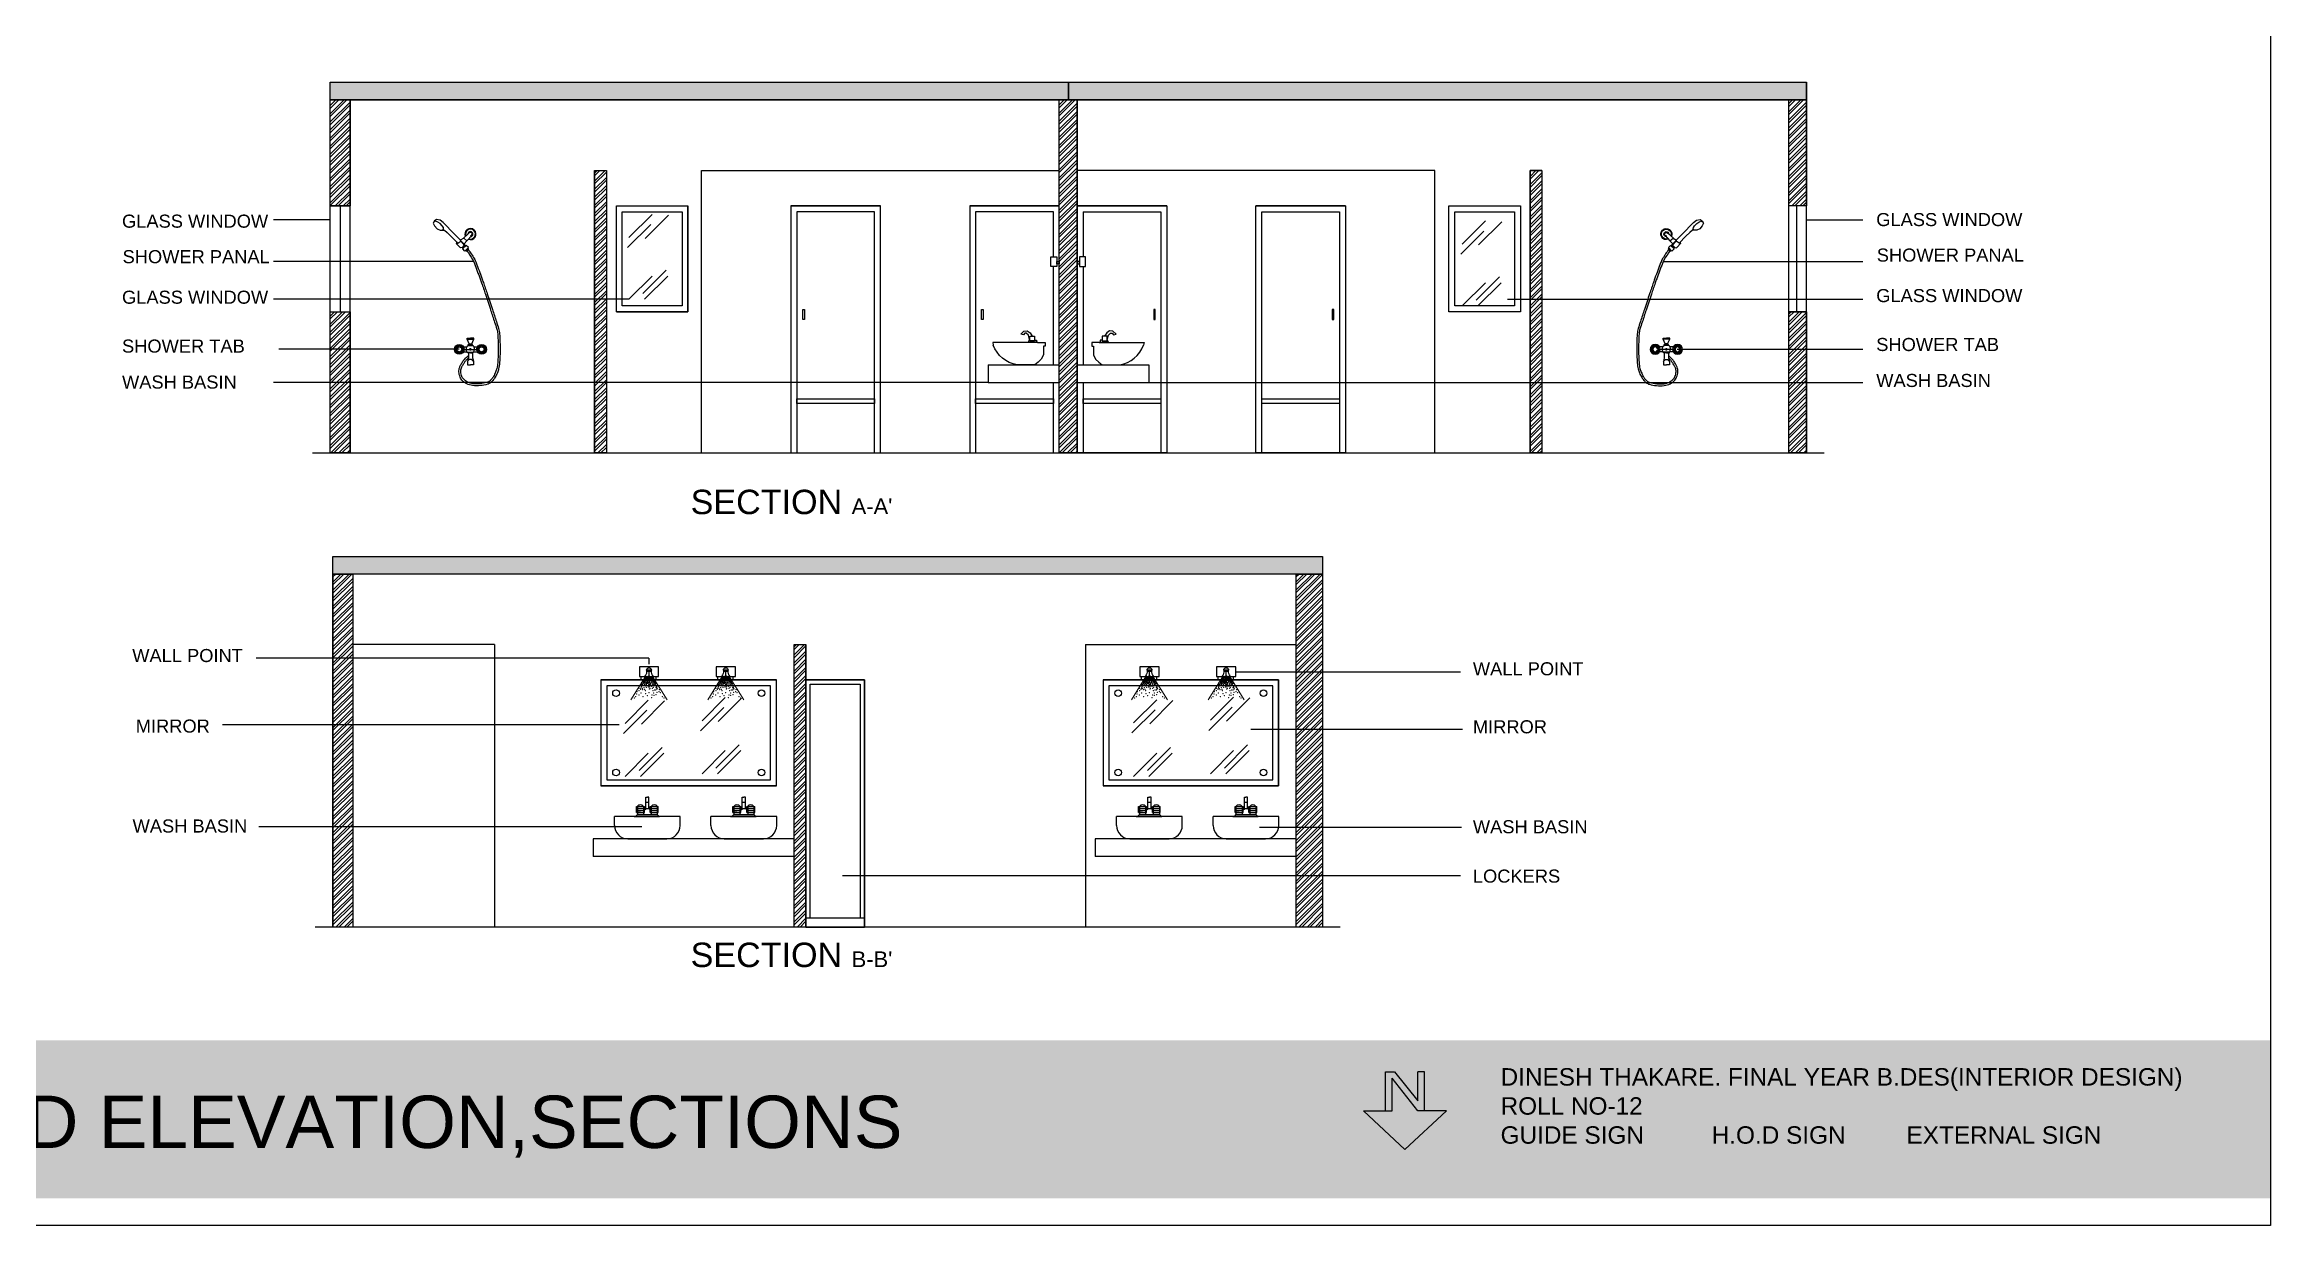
# Model space of a CAD drawing. Header units: millimetres. Extents: x 1521 to 3683, y 1649 to 3322.
# Drawn here: x 1768.16 to 1793.69, y 1649.44 to 1662.99 of the extents above; entities that cross this region are included whole.
import ezdxf

# ---------------------------------------------------------------- set-up
doc = ezdxf.new("R2010")
doc.units = ezdxf.units.MM
doc.header["$LTSCALE"] = 0.1
for name, color, linetype in [('2', 2, 'Continuous'), ('FURNITURE', 34, 'Continuous'), ('IRONMON-SS', 252, 'Continuous'), ('SANIT', 150, 'Continuous')]:
    doc.layers.add(name, color=color, linetype=linetype)
doc.layers.add('Flooring', color=8, linetype='Continuous', lineweight=9)
doc.layers.add('WALL', color=7, linetype='Continuous', lineweight=50)
doc.styles.add('ATTR', font='romans.shx', dxfattribs={"width": 0.8, "height": 2.52})
doc.styles.add('WORKING', font='ARIALN.TTF')
pattern_1 = [(45, (-60.985964, 87.90478), (-0.0464185847, 0.0464185847), []), (45, (-60.985964, 87.9376), (-0.0464185847, 0.0464185847), [])]
pattern_2 = [(45, (-56.355766, 98.95975), (-0.0464185847, 0.0464185847), []), (45, (-56.355766, 98.99257), (-0.0464185847, 0.0464185847), [])]
pattern_3 = [(50, (-56.35577, 98.95975), (0.23684007, -0.020720811), [0.024765, -0.272415]), (355, (-56.35577, 98.95975), (-0.045815674, 0.248373636), [0.019812, -0.217932]), (100.451, (-56.33603, 98.95802), (0.191025252, 0.227651694), [0.021047, -0.231517]), (46.1842, (-56.35577, 99.0258), (0.352402753, -0.054655026), [0.0371475, -0.4086225]), (96.6356, (-56.3264, 99.02124), (0.308625505, 0.321653223), [0.0315705, -0.3472755]), (351.184, (-56.35577, 99.0258), (0.30862599, 0.321652653), [0.029718, -0.326898]), (21, (-56.32275, 99.00928), (0.197099344, -0.132945174), [0.024765, -0.272415]), (326, (-56.32275, 99.00928), (0.080342637, 0.239444356), [0.019812, -0.217932]), (71.4514, (-56.30632, 98.9982), (0.277441438, 0.106499715), [0.021047, -0.231517]), (37.5, (-56.35577, 98.95975), (0.0040151842, 0.1099215505), [0, -0.2152904, 0, -0.221234, 0, -0.2187575]), (7.5, (-56.35577, 98.95975), (0.086865561, 0.130234747), [0, -0.1261364, 0, -0.2103374, 0, -0.0833755]), (327.5, (-56.4294, 98.95975), (0.1762677737, -0.0074473672), [0, -0.08255, 0, -0.257556, 0, -0.341757]), (317.5, (-56.46242, 98.95975), (0.192567936, 0.033054438), [0, -0.107315, 0, -0.1710436, 0, -0.242697])]

# ---------------------------------------------------------------- blocks, each defined once
blk = doc.blocks.new('A$C3F6A36EA')
h = blk.add_hatch(color=10)
h.set_gradient(color1=(22, 110, 12), color2=(129, 189, 10), tint=0.46)
h.paths.add_polyline_path([(-44.213, -3.153), (-3.313, -3.153), (-3.313, -4.965), (-44.213, -4.965)])
at = {"color": 0}
blk.add_lwpolyline([(-44.213, 22.5), (-3.313, 22.5), (-3.313, -5.276), (-44.213, -5.276)], close=True, dxfattribs=at)
at = {"insert": (-12.145, -3.471), "char_height": 0.2, "width": 22.63115, "attachment_point": 1}
blk.add_mtext('{\\f@Arial Unicode MS|b0|i0|c0|p34;\\C255;\\c16777215;DINESH THAKARE. FINAL YEAR B.DES(INTERIOR DESIGN)\\PROLL NO-12 \\PGUIDE SIGN          H.O.D SIGN         EXTERNAL SIGN}', dxfattribs=at)
blk = doc.blocks.new('SHOW-JET')
at = {"layer": 'IRONMON-SS'}
for p, q in [((-247, 1087), (-234, 1085)), ((-61, 960), (-243, 1147)), ((-234, 1085), (-213, 1068)), ((-213, 1068), (-182, 1036)), ((-182, 1036), (-126, 980)), ((-135, 988), (-139, 978)), ((-139, 978), (-126, 980)), ((-139, 978), (-110, 948)), ((-132, 990), (-135, 988)), ((-126, 980), (-102, 998)), ((-105, 942), (-110, 948)), ((-78, 1022), (-106, 1005)), ((-92, 945), (-105, 942)), ((-102, 998), (-74, 965)), ((-74, 965), (-92, 945)), ((-83, 939), (-91, 947)), ((-90, 939), (-90, 939)), ((-87, 935), (-58, 963)), ((-86, 942), (-65, 964)), ((-69, 917), (-86, 935)), ((-37, 1062), (-81, 1020)), ((-53, 999), (-78, 1022)), ((-76, 975), (-53, 999)), ((-69, 917), (-40, 946)), ((-62, 917), (-65, 921)), ((-62, 917), (-41, 938)), ((-40, 945), (-58, 963)), ((-55, 917), (-58, 921)), ((-55, 917), (-41, 931)), ((-14, 1044), (-53, 999)), ((-41, 938), (-44, 942)), ((-41, 931), (-44, 935)), ((-51, 205), (2, 205)), ((-80, 144), (-54, 144)), ((-80, 104), (-51, 104)), ((-74, 124), (26, 124)), ((-48, 100), (-1, 100)), ((-42, 155), (-7, 155)), ((-34, 169), (-14, 169)), ((-34, 163), (-14, 163)), ((2, 104), (31, 104)), ((5, 144), (31, 144))]:
    blk.add_line(p, q, dxfattribs=at)
for points in [[(-243, 1147), (-268, 1167), (-297, 1171), (-314, 1162), (-324, 1143), (-314, 1121), (-293, 1097), (-269, 1085), (-247, 1087), (-241, 1093), (-242, 1106), (-252, 1122), (-269, 1140), (-287, 1150), (-302, 1157), (-318, 1153), (-320, 1151)], [(-24, 95), (-48, 95), (-48, 100), (-52, 105), (-56, 114), (-57, 131), (-54, 144), (-50, 150), (-42, 155), (-42, 163), (-34, 163), (-34, 169), (-51, 205), (-51, 215), (-25, 215)], [(-24, 95), (-1, 95), (-1, 100), (3, 105), (7, 114), (8, 131), (5, 144), (1, 150), (-7, 155), (-7, 163), (-14, 163), (-14, 169), (2, 205), (2, 215), (-24, 215)], [(-41, 95), (-41, 55), (-45, 40), (-49, 25), (-49, 0), (-24, 0)], [(-7, 95), (-7, 55), (-3, 40), (0, 25), (0, 0), (-24, 0)]]:
    blk.add_lwpolyline(points, dxfattribs=at)
for points in [[(-42, 930, -0.020523), (6, 857, -0.045888), (22, 822, -0.001868), (68, 699, -0.006876), (80, 664, -0.000375), (111, 573, -0.000272), (153, 446, -0.00161), (185, 348, -0.002837), (203, 292, -0.059216), (211, 250, -0.017636), (215, 115, -0.01875), (211, 15, -0.039992), (203, -34, -0.038495), (193, -66, -0.031689), (175, -101, -0.043466), (158, -126, -0.048802), (139, -145, -0.103056), (113, -158, -0.042665), (56, -169, -0.059615), (-7, -168, -0.078758), (-54, -154, -0.083571), (-87, -131, -0.096517), (-107, -101, -0.087681), (-117, -58, -0.108744), (-111, -21, -0.028125), (-101, 1, -0.021093), (-85, 28, -0.038729), (-70, 46, -0.039095), (-41, 74, -0.029138)], [(-53, 919, -0.019951), (-7, 849, -0.045888), (8, 817, -0.001868), (54, 693, -0.006876), (66, 660, -0.000375), (97, 568, -0.000272), (139, 441, -0.00161), (171, 343, -0.002837), (189, 288, -0.059216), (196, 249, -0.017636), (200, 115, -0.01875), (196, 16, -0.039992), (189, -30, -0.038495), (179, -60, -0.031689), (162, -94, -0.043466), (147, -116, -0.048802), (130, -133, -0.103056), (109, -144, -0.042665), (54, -154, -0.059615), (-5, -153, -0.078758), (-48, -140, -0.083571), (-76, -120, -0.096517), (-93, -95, -0.087681), (-102, -57, -0.108744), (-97, -26, -0.028125), (-87, -6, -0.021093), (-72, 19, -0.038729), (-59, 36, -0.025863), (-42, 54)]]:
    blk.add_lwpolyline(points, format="xyb", dxfattribs=at)
for points in [[(-84, 124), (-99, 150), (-129, 150), (-144, 124), (-129, 98), (-99, 98)], [(96, 124), (81, 150), (51, 150), (36, 124), (51, 98), (81, 98)]]:
    blk.add_lwpolyline(points, close=True, dxfattribs=at)
for centre, radius in [((-114, 124), 40), ((-114, 124), 30), ((-114, 124), 20), ((66, 124), 40), ((66, 124), 30), ((66, 124), 20)]:
    blk.add_circle(centre, radius, dxfattribs=at)
for centre, radius, start, end in [((-24, 1054), 44.9, 248.2344, 204.9865), ((-24, 1054), 39.9, 250.7783, 202.5256), ((-24, 1054), 19.9, 270, 177.1736), ((-24, 1054), 14.9, 270, 147.7597), ((-24, 17), 25.7, 19.1352, 161.7313)]:
    blk.add_arc(centre, radius, start, end, dxfattribs=at)
at = {"layer": 'WALL'}
blk.add_point((-24, 124), dxfattribs=at)
blk = doc.blocks.new('A$C18D84F69')
at = {"layer": 'IRONMON-SS', "color": 0}
for points in [[(-18.7, 2.7), (-19.1, 2), (-20.6, 2), (-20.6, 0.1), (-12.8, 0.1)], [(-12.8, 0.1), (-13.8, 2.6), (-12.7, 6.9), (-10.7, 9), (-9.2, 8.9), (-7.9, 7.2), (-5.3, 7.8), (-8.4, 10.8), (-11.6, 11), (-14.4, 9.3), (-16.5, 5.9), (-16.6, 5.8)]]:
    blk.add_lwpolyline(points, dxfattribs=at)
for points in [[(-14.1, 1.3), (-14.1, 5.8), (-18.7, 5.8), (-18.7, 1.3)], [(-14.9, 0.3), (-14.9, 1.2), (-18, 1.2), (-18, 0.3)]]:
    blk.add_lwpolyline(points, close=True, dxfattribs=at)
at = {"layer": 'SANIT', "color": 0}
blk.add_line((-21.7, 0), (21.7, 0), dxfattribs=at)
for points in [[(-21.4, 0), (-28.9, 0), (-28.9, -3.8), (-27.2, -3.8), (-27.2, -12), (-25.1, -16.3), (-22.1, -19), (-18.8, -21.6), (-1.8, -21.6)], [(21.7, 0), (21.2, -2.6)]]:
    blk.add_lwpolyline(points, dxfattribs=at)
blk.add_arc((-6.8, 7.8), 29.9, 279.528, 339.5208, dxfattribs=at)
blk = doc.blocks.new('A$C5EA13CD6')
at = {"layer": 'IRONMON-SS'}
for p, q in [((-7.5, 0), (-9, -1.5)), ((-8.2, 1.5), (-8.2, 6)), ((-8.2, 6), (-2.2, 6)), ((-8.2, 4.5), (-2.2, 4.5)), ((-8.2, 3), (-2.2, 3)), ((-8.2, 1.5), (-2.2, 1.5)), ((-5.2, 1.5), (-8.2, 1.5)), ((-7.5, 6), (-7.5, 0)), ((-7.5, 0), (7.5, 0)), ((-2.9, 6), (-2.9, 0)), ((-2.2, 1.5), (-2.2, 6)), ((-1.2, 13.1), (0, 13.1)), ((-1.2, 4.3), (-1.2, 13.1)), ((-1.2, 9.3), (1.2, 9.3)), ((-1.2, 4.5), (1.2, 4.5)), ((1.2, 13.1), (0, 13.1)), ((1.2, 4.3), (1.2, 13.1)), ((2.2, 1.5), (2.2, 6)), ((2.2, 6), (8.2, 6)), ((2.2, 4.5), (8.2, 4.5)), ((2.2, 3), (8.2, 3)), ((2.2, 1.5), (8.2, 1.5)), ((2.9, 6), (2.9, 0)), ((7.5, 6), (7.5, 0)), ((7.5, 0), (9, -1.5)), ((8.2, 1.5), (8.2, 6)), ((-10, -1.5), (9.3, -1.5)), ((-10, -1.5), (9.3, -1.5))]:
    blk.add_line(p, q, dxfattribs=at)
for points in [[(-2.2, 3.5), (-1.1, 4.3)], [(2.2, 3.6), (1.2, 4.3)]]:
    blk.add_lwpolyline(points, dxfattribs=at)
for centre in [(-5.2, 4.2), (5.2, 4.2)]:
    blk.add_arc(centre, 2.93, 37.0016, 142.9984, dxfattribs=at)
at = {"layer": 'SANIT'}
for p, q in [((24.8, -1.5), (-24.8, -1.5)), ((-24.8, -8.4), (-24.8, -1.5)), ((24.8, -8.4), (24.8, -1.5)), ((-14.8, -18.4), (14.8, -18.4))]:
    blk.add_line(p, q, dxfattribs=at)
for centre, start, end in [((-14.8, -8.4), 180, 270), ((14.8, -8.4), 270, 0)]:
    blk.add_arc(centre, 10, start, end, dxfattribs=at)
blk = doc.blocks.new('BLITB12F')
for p, q in [((-1.5, 3), (-1.5, 3.5)), ((-1.5, 3.5), (1.5, 3.5)), ((1.5, 3), (-1.5, 3)), ((-0.5, 4.9091), (-0.5, 5.5)), ((0, 0), (0, 3)), ((0.5, 5.5), (0.5, 4.9091)), ((1.5, 3.5), (1.5, 3))]:
    blk.add_line(p, q)
blk.add_lwpolyline([(-6, -0.5), (-6, 5.5), (6, 5.5), (6, -0.5)], close=True)
for centre, radius, start, end in [((-5.1117, 2.5372), 3.6412, 315.8287, 7.301433), ((0, 3.5), 1.5, 0, 180), ((5.1117, 2.5372), 3.6412, 172.6986, 224.1713), ((-1.25, 1.25), 1.7678, 225, 315), ((1.25, 1.25), 1.7678, 225, 315)]:
    blk.add_arc(centre, radius, start, end)
at = {"style": 'ATTR', "width": 0.8, "flags": 9}
blk.add_attdef('ESTCODE', (0, 0), '', height=0.7, dxfattribs=at)
blk = doc.blocks.new('A$C41BB26E9')
at = {"layer": 'Flooring'}
for p, q in [((-0.339, -0.11), (-0.506, -0.377)), ((-0.339, -0.112), (-0.395, -0.257)), ((-0.26, -0.112), (-0.203, -0.257)), ((-0.259, -0.11), (-0.092, -0.377))]:
    blk.add_line(p, q, dxfattribs=at)
for p in [(-0.412, -0.248), (-0.409, -0.223), (-0.388, -0.21), (-0.386, -0.225), (-0.382, -0.179), (-0.382, -0.198), (-0.377, -0.245), (-0.373, -0.21), (-0.372, -0.168), (-0.367, -0.16), (-0.367, -0.213), (-0.366, -0.157), (-0.364, -0.174), (-0.364, -0.179), (-0.361, -0.173), (-0.36, -0.188), (-0.359, -0.147), (-0.357, -0.158), (-0.356, -0.24), (-0.355, -0.144), (-0.354, -0.168), (-0.354, -0.203), (-0.352, -0.16), (-0.35, -0.139), (-0.35, -0.181), (-0.349, -0.132), (-0.348, -0.125), (-0.348, -0.165), (-0.346, -0.123), (-0.346, -0.198), (-0.344, -0.126), (-0.344, -0.137), (-0.344, -0.153), (-0.343, -0.117), (-0.343, -0.122), (-0.343, -0.131), (-0.343, -0.144), (-0.343, -0.221), (-0.342, -0.116), (-0.342, -0.121), (-0.342, -0.152), (-0.342, -0.163), (-0.341, -0.121), (-0.341, -0.132), (-0.34, -0.119), (-0.34, -0.187), (-0.339, -0.112), (-0.339, -0.113), (-0.339, -0.116), (-0.338, -0.112), (-0.338, -0.117), (-0.337, -0.117), (-0.337, -0.129), (-0.336, -0.135), (-0.335, -0.124), (-0.335, -0.174), (-0.334, -0.111), (-0.334, -0.115), (-0.333, -0.126), (-0.333, -0.179), (-0.332, -0.112), (-0.332, -0.114), (-0.332, -0.157), (-0.331, -0.21), (-0.33, -0.118), (-0.33, -0.138), (-0.33, -0.201), (-0.33, -0.233), (-0.329, -0.111), (-0.329, -0.112), (-0.329, -0.115), (-0.329, -0.117), (-0.329, -0.125), (-0.329, -0.135), (-0.329, -0.143), (-0.329, -0.144), (-0.329, -0.173), (-0.328, -0.113), (-0.328, -0.116), (-0.328, -0.117), (-0.328, -0.118), (-0.328, -0.12), (-0.328, -0.143), (-0.328, -0.147), (-0.327, -0.111), (-0.327, -0.116), (-0.327, -0.12), (-0.327, -0.137), (-0.325, -0.112), (-0.325, -0.117), (-0.325, -0.126), (-0.325, -0.155), (-0.325, -0.156), (-0.325, -0.188), (-0.324, -0.122), (-0.324, -0.132), (-0.323, -0.111), (-0.323, -0.114), (-0.323, -0.185), (-0.323, -0.188), (-0.321, -0.114), (-0.32, -0.112), (-0.32, -0.113), (-0.32, -0.115), (-0.32, -0.118), (-0.32, -0.122), (-0.32, -0.214), (-0.319, -0.122), (-0.319, -0.164), (-0.318, -0.112), (-0.317, -0.151), (-0.317, -0.184), (-0.317, -0.19), (-0.316, -0.111), (-0.316, -0.116), (-0.316, -0.117), (-0.316, -0.121), (-0.315, -0.111), (-0.315, -0.114), (-0.315, -0.122), (-0.315, -0.127), (-0.315, -0.145), (-0.315, -0.164), (-0.314, -0.112), (-0.314, -0.12), (-0.314, -0.172), (-0.313, -0.111), (-0.313, -0.132), (-0.312, -0.113), (-0.311, -0.113), (-0.311, -0.137), (-0.311, -0.158), (-0.31, -0.112), (-0.31, -0.116), (-0.31, -0.117), (-0.31, -0.137), (-0.31, -0.146), (-0.31, -0.161), (-0.31, -0.177), (-0.309, -0.122), (-0.309, -0.188), (-0.308, -0.112), (-0.308, -0.116), (-0.308, -0.116), (-0.308, -0.134), (-0.307, -0.113), (-0.307, -0.13), (-0.307, -0.23), (-0.306, -0.111), (-0.306, -0.115), (-0.306, -0.119), (-0.306, -0.136), (-0.306, -0.145), (-0.305, -0.113), (-0.304, -0.112), (-0.304, -0.116), (-0.304, -0.121), (-0.304, -0.205), (-0.303, -0.117), (-0.303, -0.118), (-0.303, -0.126), (-0.302, -0.125), (-0.302, -0.156), (-0.302, -0.186), (-0.301, -0.112), (-0.301, -0.114), (-0.301, -0.117), (-0.3, -0.116), (-0.3, -0.121), (-0.3, -0.131), (-0.299, -0.112), (-0.299, -0.12), (-0.298, -0.139), (-0.298, -0.145), (-0.298, -0.146), (-0.297, -0.115), (-0.297, -0.151), (-0.297, -0.205), (-0.296, -0.112), (-0.296, -0.114), (-0.296, -0.116), (-0.296, -0.116), (-0.296, -0.133), (-0.296, -0.136), (-0.296, -0.156), (-0.296, -0.163), (-0.296, -0.171), (-0.295, -0.113), (-0.295, -0.125), (-0.295, -0.127), (-0.295, -0.176), (-0.294, -0.115), (-0.294, -0.153), (-0.294, -0.187), (-0.294, -0.254), (-0.292, -0.116), (-0.291, -0.111), (-0.291, -0.114), (-0.291, -0.117), (-0.291, -0.123), (-0.291, -0.129), (-0.291, -0.142), (-0.291, -0.231), (-0.29, -0.112), (-0.29, -0.12), (-0.29, -0.131), (-0.29, -0.149), (-0.289, -0.125), (-0.288, -0.116), (-0.288, -0.132), (-0.288, -0.155), (-0.288, -0.249), (-0.287, -0.111), (-0.287, -0.113), (-0.287, -0.117), (-0.286, -0.112), (-0.285, -0.113), (-0.285, -0.194), (-0.285, -0.201), (-0.284, -0.197), (-0.283, -0.111), (-0.283, -0.114), (-0.283, -0.12), (-0.283, -0.121), (-0.283, -0.125), (-0.283, -0.147), (-0.282, -0.111), (-0.282, -0.116), (-0.282, -0.121), (-0.282, -0.156), (-0.281, -0.132), (-0.28, -0.113), (-0.28, -0.114), (-0.28, -0.123), (-0.279, -0.116), (-0.279, -0.153), (-0.278, -0.127), (-0.278, -0.129), (-0.278, -0.132), (-0.278, -0.145), (-0.278, -0.172), (-0.278, -0.182), (-0.277, -0.111), (-0.277, -0.113), (-0.277, -0.135), (-0.277, -0.144), (-0.276, -0.116), (-0.276, -0.152), (-0.275, -0.112), (-0.275, -0.129), (-0.274, -0.111), (-0.274, -0.114), (-0.273, -0.12), (-0.272, -0.112), (-0.272, -0.113), (-0.272, -0.118), (-0.272, -0.122), (-0.272, -0.131), (-0.272, -0.167), (-0.271, -0.125), (-0.271, -0.134), (-0.271, -0.158), (-0.269, -0.111), (-0.269, -0.115), (-0.269, -0.118), (-0.269, -0.121), (-0.269, -0.126), (-0.268, -0.111), (-0.268, -0.111), (-0.268, -0.138), (-0.268, -0.222), (-0.267, -0.112), (-0.267, -0.125), (-0.267, -0.129), (-0.267, -0.151), (-0.266, -0.113), (-0.266, -0.116), (-0.265, -0.137), (-0.265, -0.186), (-0.264, -0.123), (-0.263, -0.112), (-0.263, -0.147), (-0.262, -0.117), (-0.262, -0.135), (-0.262, -0.199), (-0.262, -0.213), (-0.261, -0.114), (-0.261, -0.131), (-0.261, -0.137), (-0.261, -0.145), (-0.261, -0.149), (-0.261, -0.163), (-0.261, -0.245), (-0.26, -0.11), (-0.26, -0.116), (-0.26, -0.122), (-0.26, -0.13), (-0.259, -0.132), (-0.259, -0.149), (-0.259, -0.184), (-0.258, -0.167), (-0.256, -0.133), (-0.255, -0.123), (-0.254, -0.145), (-0.253, -0.153), (-0.252, -0.125), (-0.252, -0.144), (-0.252, -0.159), (-0.252, -0.17), (-0.252, -0.183), (-0.251, -0.145), (-0.251, -0.233), (-0.25, -0.166), (-0.248, -0.131), (-0.247, -0.184), (-0.245, -0.142), (-0.244, -0.136), (-0.244, -0.201), (-0.243, -0.156), (-0.243, -0.171), (-0.241, -0.217), (-0.239, -0.201), (-0.236, -0.147), (-0.236, -0.163), (-0.235, -0.179), (-0.234, -0.156), (-0.233, -0.162), (-0.232, -0.172), (-0.231, -0.19), (-0.224, -0.215), (-0.222, -0.169), (-0.22, -0.176), (-0.22, -0.188), (-0.22, -0.24), (-0.219, -0.219), (-0.217, -0.18), (-0.215, -0.217), (-0.213, -0.19), (-0.211, -0.255), (-0.201, -0.218), (-0.185, -0.232), (-0.468, -0.357), (-0.451, -0.343), (-0.441, -0.31), (-0.437, -0.284), (-0.414, -0.324), (-0.413, -0.275), (-0.395, -0.257), (-0.389, -0.3), (-0.37, -0.263), (-0.366, -0.342), (-0.349, -0.257), (-0.343, -0.275), (-0.337, -0.307), (-0.32, -0.33), (-0.3, -0.295), (-0.27, -0.355), (-0.263, -0.322), (-0.254, -0.273), (-0.244, -0.299), (-0.243, -0.328), (-0.235, -0.264), (-0.221, -0.265), (-0.217, -0.319), (-0.209, -0.292), (-0.186, -0.283), (-0.181, -0.261), (-0.169, -0.296), (-0.146, -0.341), (-0.128, -0.358)]:
    blk.add_point(p, dxfattribs=at)
at = {"layer": 'FURNITURE'}
for p, q in [((-0.39, -0.15), (-0.39, -0.112)), ((-0.215, -0.15), (-0.215, -0.112))]:
    blk.add_line(p, q, dxfattribs=at)
at = {"layer": 'FURNITURE', "xscale": -0.0184598464825285, "yscale": 0.0184598464825285, "zscale": 0.0184598464824468}
blk.add_blockref('BLITB12F', (-0.299, -0.103), dxfattribs=at)
blk = doc.blocks.new('N')
at = {"layer": '2', "color": 0}
for p, q in [((1629.328, 1645.586), (1628.851, 1645.141)), ((1629.328, 1645.586), (1629.803, 1645.141)), ((1628.851, 1645.141), (1629.105, 1645.141)), ((1629.105, 1645.141), (1629.105, 1644.695)), ((1629.105, 1645.141), (1629.18, 1645.141)), ((1629.18, 1645.141), (1629.477, 1644.769)), ((1629.477, 1645.141), (1629.477, 1644.769)), ((1629.551, 1645.141), (1629.477, 1645.141)), ((1629.803, 1645.141), (1629.551, 1645.141)), ((1629.551, 1645.141), (1629.551, 1644.695)), ((1629.447, 1644.695), (1629.18, 1645.029)), ((1629.18, 1645.029), (1629.18, 1644.695)), ((1629.105, 1644.695), (1629.18, 1644.695)), ((1629.551, 1644.695), (1629.447, 1644.695))]:
    blk.add_line(p, q, dxfattribs=at)

msp = doc.modelspace()

# ---------------------------------------------------------------- hatches: boundary and pattern name
h = msp.add_hatch()
h.set_pattern_fill('AR-CONC', color=256, scale=0.0013, style=0)
h.set_pattern_definition(pattern_3)
h.paths.add_polyline_path([(1771.4338, 1662.5566), (1779.9017, 1662.5566), (1779.9017, 1662.3541), (1771.4338, 1662.3541)])
h = msp.add_hatch()
h.set_pattern_fill('AR-CONC', color=256, scale=0.0013, style=0)
h.set_pattern_definition(pattern_3)
h.paths.add_polyline_path([(1779.9017, 1662.5566), (1788.3696, 1662.5566), (1788.3696, 1662.3541), (1779.9017, 1662.3541)])
h = msp.add_hatch()
h.set_pattern_fill('STEEL', color=256, scale=0.020676, style=0)
h.set_pattern_definition(pattern_2)
h.paths.add_polyline_path([(1771.4338, 1659.9241), (1771.6609, 1659.9241), (1771.6609, 1658.3041), (1771.4338, 1658.3041)])
h.paths.add_polyline_path([(1771.4338, 1662.3541), (1771.6609, 1662.3541), (1771.6609, 1661.1391), (1771.4338, 1661.1391)])
h.paths.add_polyline_path([(1774.4668, 1661.5441), (1774.6018, 1661.5441), (1774.6018, 1658.3041), (1774.4668, 1658.3041)])
h.paths.add_polyline_path([(1779.7969, 1662.3541), (1780.0022, 1662.3541), (1780.0022, 1658.3041), (1779.7969, 1658.3041)])
h = msp.add_hatch()
h.set_pattern_fill('STEEL', color=256, scale=0.020676, style=0)
h.set_pattern_definition(pattern_2)
h.paths.add_polyline_path([(1785.1973, 1661.5441), (1785.3323, 1661.5441), (1785.3323, 1658.3041), (1785.1973, 1658.3041)])
h.paths.add_polyline_path([(1788.1671, 1659.9241), (1788.3696, 1659.9241), (1788.3696, 1658.3041), (1788.1671, 1658.3041)])
h.paths.add_polyline_path([(1788.1671, 1662.3541), (1788.3696, 1662.3541), (1788.3696, 1661.1391), (1788.1671, 1661.1391)])
h = msp.add_hatch()
h.set_pattern_fill('AR-CONC', color=256, scale=0.0013, style=0)
h.set_pattern_definition([(50, (-60.98596, 87.90478), (0.23684007, -0.020720811), [0.024765, -0.272415]), (355, (-60.98596, 87.90478), (-0.045815674, 0.248373636), [0.019812, -0.217932]), (100.451, (-60.96623, 87.90305), (0.191025252, 0.227651694), [0.021047, -0.231517]), (46.1842, (-60.98596, 87.97082), (0.352402753, -0.054655026), [0.0371475, -0.4086225]), (96.6356, (-60.9566, 87.96626), (0.308625505, 0.321653223), [0.0315705, -0.3472755]), (351.184, (-60.98596, 87.9708), (0.30862599, 0.321652653), [0.029718, -0.326898]), (21, (-60.95294, 87.9543), (0.197099344, -0.132945174), [0.024765, -0.272415]), (326, (-60.95294, 87.9543), (0.080342637, 0.239444356), [0.019812, -0.217932]), (71.4514, (-60.93652, 87.94323), (0.277441438, 0.106499715), [0.021047, -0.231517]), (37.5, (-60.98596, 87.90478), (0.0040151842, 0.1099215505), [0, -0.2152904, 0, -0.221234, 0, -0.2187575]), (7.5, (-60.98596, 87.90478), (0.086865561, 0.130234747), [0, -0.1261364, 0, -0.2103374, 0, -0.0833755]), (327.5, (-61.0596, 87.90478), (0.1762677737, -0.0074473672), [0, -0.08255, 0, -0.257556, 0, -0.341757]), (317.5, (-61.09262, 87.90478), (0.192567936, 0.033054438), [0, -0.107315, 0, -0.1710436, 0, -0.242697])])
h.paths.add_polyline_path([(1771.4639, 1657.1179), (1782.8165, 1657.1179), (1782.8165, 1656.9154), (1771.4639, 1656.9154)])
h = msp.add_hatch()
h.set_pattern_fill('STEEL', color=256, scale=0.020676, style=0)
h.set_pattern_definition(pattern_1)
h.paths.add_polyline_path([(1771.4639, 1656.9154), (1771.6911, 1656.9154), (1771.6911, 1652.8654), (1771.4639, 1652.8654)])
h.paths.add_polyline_path([(1776.7559, 1656.1054), (1776.8909, 1656.1054), (1776.8909, 1652.8654), (1776.7559, 1652.8654)])
h = msp.add_hatch()
h.set_pattern_fill('STEEL', color=256, scale=0.020676, style=0)
h.set_pattern_definition(pattern_1)
h.paths.add_polyline_path([(1782.5159, 1656.9154), (1782.8165, 1656.9154), (1782.8165, 1652.8654), (1782.5159, 1652.8654)])

# ---------------------------------------------------------------- linework, layer by layer
for p, q in [((1771.4338, 1662.5566), (1788.3696, 1662.5566)), ((1771.4338, 1658.3041), (1771.4338, 1662.5566)), ((1788.3696, 1658.3041), (1788.3696, 1662.5566)), ((1771.4338, 1662.3541), (1788.3696, 1662.3541)), ((1771.6609, 1658.3041), (1771.6609, 1662.3541)), ((1779.7969, 1658.3041), (1779.7969, 1662.3541)), ((1780.0022, 1658.3041), (1780.0022, 1662.3541)), ((1788.1671, 1658.3041), (1788.1671, 1662.3541)), ((1774.4668, 1661.5441), (1774.6018, 1661.5441)), ((1774.4668, 1661.5441), (1774.4668, 1658.3041)), ((1774.6018, 1661.5441), (1774.6018, 1658.3041)), ((1775.6923, 1658.3041), (1775.6923, 1661.5441)), ((1775.6923, 1661.5441), (1779.7969, 1661.5441)), ((1784.1068, 1661.5441), (1780.0022, 1661.5441)), ((1784.1068, 1658.3041), (1784.1068, 1661.5441)), ((1785.3323, 1661.5441), (1785.1973, 1661.5441)), ((1785.1973, 1661.5441), (1785.1973, 1658.3041)), ((1785.3323, 1661.5441), (1785.3323, 1658.3041)), ((1771.4338, 1661.1391), (1771.6609, 1661.1391)), ((1771.5473, 1661.1391), (1771.5473, 1659.9241)), ((1774.716, 1659.9241), (1774.716, 1661.1391)), ((1774.716, 1661.1391), (1775.5369, 1661.1391)), ((1775.5369, 1659.9241), (1775.5369, 1661.1391)), ((1776.7189, 1661.1391), (1777.7457, 1661.1391)), ((1776.7189, 1661.1391), (1776.7189, 1658.3041)), ((1777.7457, 1658.3041), (1777.7457, 1661.1391)), ((1778.7702, 1661.1391), (1778.7702, 1658.3041)), ((1778.7702, 1661.1391), (1779.7969, 1661.1391)), ((1781.029, 1661.1391), (1780.0022, 1661.1391)), ((1781.029, 1661.1391), (1781.029, 1658.3041)), ((1783.0802, 1661.1391), (1782.0535, 1661.1391)), ((1782.0535, 1658.3041), (1782.0535, 1661.1391)), ((1783.0802, 1661.1391), (1783.0802, 1658.3041)), ((1784.2664, 1661.1391), (1785.0874, 1661.1391)), ((1788.3696, 1661.1391), (1788.1671, 1661.1391)), ((1788.2561, 1661.1391), (1788.2561, 1659.9241)), ((1777.6782, 1661.0716), (1776.7864, 1661.0716)), ((1776.7864, 1661.0716), (1776.7864, 1658.3041)), ((1777.6782, 1658.3041), (1777.6782, 1661.0716)), ((1779.7294, 1661.0716), (1778.8377, 1661.0716)), ((1778.8377, 1661.0716), (1778.8377, 1658.3041)), ((1779.7294, 1660.5536), (1779.7294, 1661.0716)), ((1780.0697, 1661.0716), (1780.9615, 1661.0716)), ((1780.0697, 1661.0716), (1780.0697, 1660.5536)), ((1780.9615, 1661.0716), (1780.9615, 1658.3041)), ((1782.121, 1661.0716), (1783.0127, 1661.0716)), ((1782.121, 1658.3041), (1782.121, 1661.0716)), ((1783.0127, 1661.0716), (1783.0127, 1658.3041)), ((1779.7294, 1659.3166), (1779.7294, 1660.4451)), ((1780.0697, 1660.4451), (1780.0697, 1659.3166)), ((1771.4338, 1659.9241), (1771.6609, 1659.9241)), ((1774.716, 1659.9241), (1775.5369, 1659.9241)), ((1788.3696, 1659.9241), (1788.1671, 1659.9241)), ((1778.9808, 1659.3166), (1779.7969, 1659.3166)), ((1778.9808, 1659.3166), (1778.9808, 1659.1141)), ((1778.9808, 1659.1141), (1779.7969, 1659.1141)), ((1779.7294, 1658.3041), (1779.7294, 1659.1141)), ((1780.0022, 1659.3166), (1780.8225, 1659.3166)), ((1780.0022, 1659.1141), (1780.8225, 1659.1141)), ((1780.0697, 1659.1141), (1780.0697, 1658.3041)), ((1780.8225, 1659.3166), (1780.8225, 1659.1141)), ((1771.2313, 1658.3041), (1788.5721, 1658.3041)), ((1771.4338, 1658.3041), (1788.3696, 1658.3041)), ((1771.4639, 1657.1179), (1782.8165, 1657.1179)), ((1771.4639, 1656.9154), (1771.4639, 1652.8654)), ((1782.8165, 1656.9154), (1782.8165, 1652.8654)), ((1773.3174, 1656.1054), (1771.6911, 1656.1054)), ((1773.3174, 1656.1054), (1773.3174, 1652.8654)), ((1776.7559, 1652.8654), (1776.7559, 1656.1054)), ((1776.7559, 1656.1054), (1776.8909, 1656.1054)), ((1776.8909, 1652.8654), (1776.8909, 1656.1054)), ((1780.0964, 1656.1054), (1780.0964, 1652.8654)), ((1780.0964, 1656.1054), (1782.5159, 1656.1054)), ((1774.5389, 1655.7004), (1774.5389, 1654.4854)), ((1774.5389, 1655.7004), (1776.5534, 1655.7004)), ((1777.5636, 1655.7004), (1776.8909, 1655.7004)), ((1777.5636, 1652.8654), (1777.5636, 1655.7004)), ((1780.2989, 1655.7004), (1780.2989, 1654.4854)), ((1780.2989, 1655.7004), (1782.3134, 1655.7004)), ((1782.3134, 1655.7004), (1782.3134, 1654.4854)), ((1776.5534, 1654.4854), (1774.5389, 1654.4854)), ((1782.3134, 1654.4854), (1780.2989, 1654.4854)), ((1776.7559, 1653.8779), (1774.4487, 1653.8779)), ((1774.4487, 1653.8779), (1774.4487, 1653.6754)), ((1782.5159, 1653.8779), (1780.2087, 1653.8779)), ((1780.2087, 1653.8779), (1780.2087, 1653.6754)), ((1776.7559, 1653.6754), (1774.4487, 1653.6754)), ((1782.5159, 1653.6754), (1780.2087, 1653.6754)), ((1783.019, 1652.8654), (1771.2614, 1652.8654)), ((1782.8165, 1652.8654), (1771.4639, 1652.8654))]:
    msp.add_line(p, q)
at = {"color": 9}
for p, q in [((1771.4338, 1660.9804), (1770.7834, 1660.9804)), ((1774.8427, 1660.6598), (1775.1094, 1660.9262)), ((1774.8605, 1660.7752), (1775.1271, 1661.0416)), ((1775.0471, 1660.7663), (1775.3138, 1661.0327)), ((1784.4204, 1660.6992), (1784.6871, 1660.9655)), ((1784.6071, 1660.6903), (1784.8738, 1660.9566)), ((1788.3654, 1660.9804), (1789.0157, 1660.9804)), ((1784.4027, 1660.5837), (1784.6693, 1660.8501)), ((1773.078, 1660.5013), (1770.7841, 1660.5013)), ((1775.0205, 1660.1333), (1775.2871, 1660.3996)), ((1786.7211, 1660.5013), (1789.0151, 1660.5013)), ((1774.8605, 1660.0676), (1775.1271, 1660.334)), ((1775.0383, 1660.0676), (1775.3049, 1660.334)), ((1784.4204, 1659.9916), (1784.6871, 1660.2579)), ((1784.5804, 1660.0572), (1784.8471, 1660.3236)), ((1784.5982, 1659.9916), (1784.8649, 1660.2579)), ((1774.8605, 1660.0676), (1770.7841, 1660.0676)), ((1784.9387, 1660.0676), (1789.0151, 1660.0676)), ((1772.9135, 1659.4935), (1770.8447, 1659.4935)), ((1786.8857, 1659.4935), (1789.0162, 1659.4935)), ((1778.9808, 1659.1141), (1770.7841, 1659.1141)), ((1780.8183, 1659.1141), (1789.0151, 1659.1141)), ((1775.0871, 1655.9511), (1770.582, 1655.9511)), ((1775.0871, 1655.9511), (1775.0871, 1655.8805)), ((1781.8227, 1655.7936), (1784.3989, 1655.7936)), ((1774.7981, 1655.0868), (1775.0647, 1655.3531)), ((1774.8159, 1655.2022), (1775.0825, 1655.4685)), ((1775.0025, 1655.1933), (1775.2692, 1655.4597)), ((1775.6806, 1655.1168), (1775.9472, 1655.3831)), ((1775.6984, 1655.2322), (1775.965, 1655.4986)), ((1775.885, 1655.2233), (1776.1517, 1655.4897)), ((1780.6303, 1655.0917), (1780.897, 1655.3581)), ((1780.6481, 1655.2072), (1780.9147, 1655.4735)), ((1780.8347, 1655.1983), (1781.1014, 1655.4646)), ((1781.5128, 1655.1218), (1781.7795, 1655.3881)), ((1781.5306, 1655.2372), (1781.7973, 1655.5035)), ((1781.7172, 1655.2283), (1781.9839, 1655.4947)), ((1774.7485, 1655.1861), (1770.199, 1655.1861)), ((1781.9952, 1655.1343), (1784.4236, 1655.1343)), ((1774.8159, 1654.5939), (1775.0825, 1654.8603)), ((1774.9758, 1654.6596), (1775.2425, 1654.9259)), ((1774.9936, 1654.5939), (1775.2603, 1654.8603)), ((1775.6984, 1654.624), (1775.965, 1654.8903)), ((1775.8584, 1654.6896), (1776.125, 1654.9559)), ((1775.8761, 1654.624), (1776.1428, 1654.8903)), ((1780.6481, 1654.5939), (1780.9147, 1654.8603)), ((1780.8081, 1654.6596), (1781.0747, 1654.9259)), ((1780.8259, 1654.5939), (1781.0925, 1654.8603)), ((1781.5306, 1654.624), (1781.7973, 1654.8903)), ((1781.6906, 1654.6896), (1781.9572, 1654.9559)), ((1781.7084, 1654.624), (1781.975, 1654.8903)), ((1775.0085, 1654.0133), (1770.613, 1654.0133)), ((1782.0942, 1654.0122), (1784.4123, 1654.0122)), ((1777.3096, 1653.458), (1784.4007, 1653.458))]:
    msp.add_line(p, q, dxfattribs=at)
for points in [[(1771.4338, 1662.5566), (1779.9017, 1662.5566), (1779.9017, 1662.3541), (1771.4338, 1662.3541)], [(1779.9017, 1662.5566), (1788.3696, 1662.5566), (1788.3696, 1662.3541), (1779.9017, 1662.3541)], [(1771.4338, 1662.3541), (1771.6609, 1662.3541), (1771.6609, 1661.1391), (1771.4338, 1661.1391)], [(1779.7969, 1662.3541), (1780.0022, 1662.3541), (1780.0022, 1658.3041), (1779.7969, 1658.3041)], [(1788.1671, 1662.3541), (1788.3696, 1662.3541), (1788.3696, 1661.1391), (1788.1671, 1661.1391)], [(1774.4668, 1661.5441), (1774.6018, 1661.5441), (1774.6018, 1658.3041), (1774.4668, 1658.3041)], [(1785.1973, 1661.5441), (1785.3323, 1661.5441), (1785.3323, 1658.3041), (1785.1973, 1658.3041)], [(1774.716, 1661.1391), (1775.5369, 1661.1391), (1775.5369, 1659.9241), (1774.716, 1659.9241)], [(1777.7457, 1661.1391), (1776.7189, 1661.1391), (1776.7189, 1658.3041), (1777.7457, 1658.3041)], [(1779.7969, 1661.1391), (1778.7702, 1661.1391), (1778.7702, 1658.3041), (1779.7969, 1658.3041)], [(1780.0022, 1661.1391), (1781.029, 1661.1391), (1781.029, 1658.3041), (1780.0022, 1658.3041)], [(1782.0535, 1661.1391), (1783.0802, 1661.1391), (1783.0802, 1658.3041), (1782.0535, 1658.3041)], [(1784.2664, 1661.1391), (1785.0874, 1661.1391), (1785.0874, 1659.9241), (1784.2664, 1659.9241)], [(1774.7835, 1661.0716), (1775.4694, 1661.0716), (1775.4694, 1659.9916), (1774.7835, 1659.9916)], [(1784.3339, 1661.0716), (1785.0199, 1661.0716), (1785.0199, 1659.9916), (1784.3339, 1659.9916)], [(1771.4338, 1659.9241), (1771.6609, 1659.9241), (1771.6609, 1658.3041), (1771.4338, 1658.3041)], [(1776.8553, 1659.952), (1776.8739, 1659.952), (1776.8739, 1659.835), (1776.8553, 1659.835)], [(1778.9048, 1659.952), (1778.9235, 1659.952), (1778.9235, 1659.835), (1778.9048, 1659.835)], [(1780.8985, 1659.952), (1780.8799, 1659.952), (1780.8799, 1659.835), (1780.8985, 1659.835)], [(1782.9481, 1659.952), (1782.9294, 1659.952), (1782.9294, 1659.835), (1782.9481, 1659.835)], [(1788.1671, 1659.9241), (1788.3696, 1659.9241), (1788.3696, 1658.3041), (1788.1671, 1658.3041)], [(1776.7864, 1658.9269), (1777.6782, 1658.9269), (1777.6782, 1658.8708), (1776.7864, 1658.8708)], [(1778.8377, 1658.9269), (1779.7294, 1658.9269), (1779.7294, 1658.8708), (1778.8377, 1658.8708)], [(1780.0697, 1658.9269), (1780.9615, 1658.9269), (1780.9615, 1658.8708), (1780.0697, 1658.8708)], [(1782.121, 1658.9269), (1783.0127, 1658.9269), (1783.0127, 1658.8708), (1782.121, 1658.8708)], [(1771.4639, 1657.1179), (1782.8165, 1657.1179), (1782.8165, 1656.9154), (1771.4639, 1656.9154)], [(1771.4639, 1656.9154), (1771.6911, 1656.9154), (1771.6911, 1652.8654), (1771.4639, 1652.8654)], [(1782.5159, 1656.9154), (1782.8165, 1656.9154), (1782.8165, 1652.8654), (1782.5159, 1652.8654)], [(1776.7559, 1656.1054), (1776.8909, 1656.1054), (1776.8909, 1652.8654), (1776.7559, 1652.8654)], [(1776.5534, 1655.7004), (1774.5389, 1655.7004), (1774.5389, 1654.4854), (1776.5534, 1654.4854)], [(1776.4859, 1655.6329), (1774.6064, 1655.6329), (1774.6064, 1654.5529), (1776.4859, 1654.5529)], [(1776.8909, 1655.7004), (1777.5636, 1655.7004), (1777.5636, 1652.8654), (1776.8909, 1652.8654)], [(1776.9409, 1655.6504), (1777.5136, 1655.6504), (1777.5136, 1652.9654), (1776.9409, 1652.9654)], [(1782.3134, 1655.7004), (1780.2989, 1655.7004), (1780.2989, 1654.4854), (1782.3134, 1654.4854)], [(1782.2459, 1655.6329), (1780.3664, 1655.6329), (1780.3664, 1654.5529), (1782.2459, 1654.5529)], [(1777.5636, 1652.9654), (1776.8909, 1652.9654), (1776.8909, 1652.8654), (1777.5636, 1652.8654)]]:
    msp.add_lwpolyline(points, close=True)
at = {"color": 42}
for points in [[(1779.7017, 1660.5536), (1779.7692, 1660.5536), (1779.7692, 1660.4451), (1779.7017, 1660.4451)], [(1779.7692, 1660.4994), (1779.7969, 1660.4994), (1779.7969, 1660.4747), (1779.7692, 1660.4747)], [(1780.0299, 1660.4994), (1780.0022, 1660.4994), (1780.0022, 1660.4747), (1780.0299, 1660.4747)], [(1780.0974, 1660.5536), (1780.0299, 1660.5536), (1780.0299, 1660.4451), (1780.0974, 1660.4451)]]:
    msp.add_lwpolyline(points, close=True, dxfattribs=at)
for centre in [(1774.7119, 1655.5477), (1776.3803, 1655.5477), (1780.472, 1655.5477), (1782.1403, 1655.5477), (1774.7119, 1654.6381), (1776.3803, 1654.6381), (1780.472, 1654.6381), (1782.1403, 1654.6381)]:
    msp.add_circle(centre, 0.0382)

# ---------------------------------------------------------------- block references
at = {"color": 0}
msp.add_blockref('A$C3F6A36EA', (1797.0045, 1654.7171), dxfattribs=at)
for name, p, xscale, yscale, zscale in [('A$C18D84F69', (1779.2912, 1659.5734), -0.0118897138553962, 0.0118897138556236, 0.0118897138556305), ('A$C18D84F69', (1780.5122, 1659.5734), 0.0118897138556236, 0.0118897138556236, 0.0118897138556305), ('A$C5EA13CD6', (1775.0712, 1654.1579), 0.0151980167176475, 0.0151980167176475, 0.0151980167176349), ('A$C5EA13CD6', (1776.1781, 1654.1579), 0.0151980167176475, 0.0151980167176475, 0.0151980167176349), ('A$C5EA13CD6', (1780.8312, 1654.1579), 0.0151980167176475, 0.0151980167176475, 0.0151980167176349), ('A$C5EA13CD6', (1781.9382, 1654.1579), 0.0151980167176475, 0.0151980167176475, 0.0151980167176349)]:
    msp.add_blockref(name, p, dxfattribs=dict(xscale=xscale, yscale=yscale, zscale=zscale))
at = {"color": 9}
for p in [(1775.3893, 1655.8502), (1776.27, 1655.8502), (1781.1304, 1655.8502), (1782.0111, 1655.8502)]:
    msp.add_blockref('A$C41BB26E9', p, dxfattribs=at)
at = {"color": 7, "true_color": 0xffffff, "rotation": 180}
msp.add_blockref('N', (3413.0911, 3295.8991), dxfattribs=at)
at = {"layer": 'IRONMON-SS', "yscale": 0.0014218502646486, "zscale": 0.001421850264545}
for p, xscale in [((1773.0761, 1659.3166), 0.0014218502644212), ((1786.7273, 1659.3166), -0.0014218502646486)]:
    msp.add_blockref('SHOW-JET', p, dxfattribs=dict(at, xscale=xscale))

# ---------------------------------------------------------------- texts
at = {"ltscale": 0.2, "char_height": 0.091816, "width": 2.429084, "attachment_point": 1, "style": 'WORKING'}
for s, insert in [('\\pi0.6898;{\\f@Arial Unicode MS|b0|i0|c0|p34;\\H1.634x;GLASS WINDOW \\H0.6121x;\\P\\pi0.8625;   }', (1768.355, 1661.0386)), ('\\pi0.6898;{\\f@Arial Unicode MS|b0|i0|c0|p34;\\H1.634x;GLASS WINDOW \\H0.6121x;\\P\\pi0.8625;   }', (1788.4793, 1661.0569)), ('\\pi0.6898;{\\f@Arial Unicode MS|b0|i0|c0|p34;\\H1.634x;SHOWER PANAL \\H0.6121x;\\P\\pi0.8625;   }', (1768.3613, 1660.6313)), ('\\pi0.6898;{\\f@Arial Unicode MS|b0|i0|c0|p34;\\H1.634x;SHOWER PANAL \\H0.6121x;\\P\\pi0.8625;   }', (1788.4856, 1660.6496)), ('\\pi0.6898;{\\f@Arial Unicode MS|b0|i0|c0|p34;\\H1.634x;GLASS WINDOW \\H0.6121x;\\P\\pi0.8625;   }', (1768.355, 1660.1662)), ('\\pi0.6898;{\\f@Arial Unicode MS|b0|i0|c0|p34;\\H1.634x;GLASS WINDOW \\H0.6121x;\\P\\pi0.8625;   }', (1788.4793, 1660.1846)), ('\\pi0.6898;{\\f@Arial Unicode MS|b0|i0|c0|p34;\\H1.634x;SHOWER TAB  \\H0.6121x;\\P\\pi0.8625;   }', (1768.355, 1659.6054)), ('\\pi0.6898;{\\f@Arial Unicode MS|b0|i0|c0|p34;\\H1.634x;SHOWER TAB   \\H0.6121x;\\P\\pi0.8625;   }', (1788.4793, 1659.6237)), ('\\pi0.6898;{\\f@Arial Unicode MS|b0|i0|c0|p34;\\H1.634x;WASH BASIN \\H0.6121x;\\P\\pi0.8625;   }', (1768.355, 1659.1926)), ('\\pi0.6898;{\\f@Arial Unicode MS|b0|i0|c0|p34;\\H1.634x;WASH BASIN \\H0.6121x;\\P\\pi0.8625;   }', (1788.4793, 1659.2109)), ("{\\f@Arial Unicode MS|b0|i0|c0|p34;\\H3.05x;SECTION \\H0.6428x;A-A'\\H1.556x;\\P\\pi0.8625;\\H0.3279x;   }", (1775.5678, 1657.8823)), ('\\pi0.6898;{\\f@Arial Unicode MS|b0|i0|c0|p34;\\H1.634x;WALL POINT\\H0.6121x;\\P\\pi0.8625;   }', (1768.4722, 1656.0552)), ('\\pi0.6898;{\\f@Arial Unicode MS|b0|i0|c0|p34;\\H1.634x;WALL POINT\\H0.6121x;\\P\\pi0.8625;   }', (1783.8521, 1655.9032)), ('\\pi0.6898;{\\f@Arial Unicode MS|b0|i0|c0|p34;\\H1.634x;MIRROR \\H0.6121x;\\P\\pi0.8625;   }', (1768.5124, 1655.2459)), ('\\pi0.6898;{\\f@Arial Unicode MS|b0|i0|c0|p34;\\H1.634x;MIRROR \\H0.6121x;\\P\\pi0.8625;   }', (1783.8521, 1655.2377)), ('\\pi0.6898;{\\f@Arial Unicode MS|b0|i0|c0|p34;\\H1.634x;WASH BASIN \\H0.6121x;\\P\\pi0.8625;   }', (1768.4763, 1654.0995)), ('\\pi0.6898;{\\f@Arial Unicode MS|b0|i0|c0|p34;\\H1.634x;WASH BASIN \\H0.6121x;\\P\\pi0.8625;   }', (1783.8521, 1654.0912)), ('\\pi0.6898;{\\f@Arial Unicode MS|b0|i0|c0|p34;\\H1.634x;LOCKERS \\H0.6121x;\\P\\pi0.8625;   }', (1783.8521, 1653.5247)), ("{\\f@Arial Unicode MS|b0|i0|c0|p34;\\H3.05x;SECTION \\H0.6428x;B-B'\\H1.556x;\\P\\pi0.8625;\\H0.3279x;   }", (1775.5678, 1652.6861))]:
    msp.add_mtext(s, dxfattribs=dict(at, insert=insert))
at = {"insert": (1764.3526, 1650.9306), "char_height": 0.6, "width": 22.631153, "attachment_point": 1}
msp.add_mtext('{\\f@Arial Unicode MS|b0|i0|c0|p34;\\C255;\\c16777215;PLAN AND ELEVATION,SECTIONS}', dxfattribs=at)

doc.saveas('drawing.dxf')
